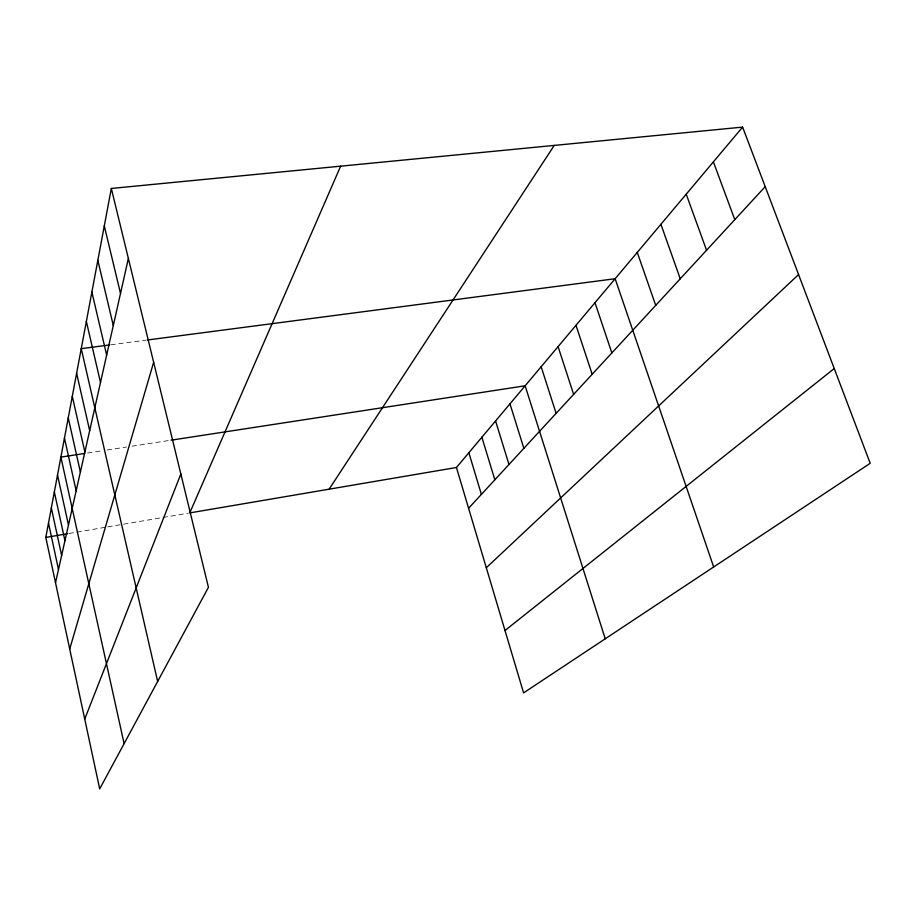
<?xml version="1.0" encoding="UTF-8"?>
<svg xmlns="http://www.w3.org/2000/svg" width="916" height="916" viewBox="0 0 916 916"><rect width="100%" height="100%" fill="white"/><g stroke="black" fill="none" stroke-linecap="round" stroke-linejoin="round"><path stroke-width="0.69" stroke-dasharray="4.58 3.44" d="M68.998 533.478L106.348 527.112M107.745 526.883L161.64 517.7M163.048 517.46L188.352 513.155M87.57 453.008L103.027 450.638M107.161 449.996L126.477 447.031M131.996 446.184L171.052 440.184M110.779 344.794L146.068 340.168"/><path stroke-width="1.37" d="M111.328 188.456L208.436 587.328L99.695 788.894L45.8 537.429L111.328 188.456L742.613 127.106L870.2 463.301L523.586 692.874L456.443 467.504L742.613 127.106M55.51 582.736L128.366 258.461M69.708 649.009L153.648 362.301M84.73 719.083L180.841 474.007M340.637 166.174L189.761 512.914L456.443 467.504M329.119 489.19L554.249 145.415M468.591 508.265L765.215 186.658M486.304 567.748L798.569 274.571M505.002 630.506L834.247 368.553M45.8 537.429L67.635 533.707M84.764 453.443L60.88 457.107L124.107 743.632M171.052 440.184L525.143 385.785L605.224 638.807M109.37 344.977L81.238 348.664L157.644 681.47M147.487 339.985L615.151 278.727L713.667 566.981M713.381 161.869L734.792 219.645M686.221 194.181L706.557 250.263M660.917 224.294L680.256 278.773M637.273 252.404L655.719 305.383M594.988 302.715L611.854 352.935M575.992 325.306L592.183 374.266M558.084 346.614L573.634 394.372M541.161 366.744L556.126 413.356M509.972 403.841L523.86 448.325M495.567 420.971L508.975 464.469M481.873 437.253L494.846 479.801M468.855 452.744L481.392 494.377M104.298 225.897L120.511 293.441M97.829 260.316L113.298 325.546M91.875 292.055L106.657 355.122M86.356 321.424L100.508 382.453M76.623 373.293L89.676 430.68M72.295 396.307L84.879 452.046M68.253 417.856L80.379 472.049M64.452 438.088L76.165 490.804M57.513 475.038L68.471 525.028M54.342 491.949L64.956 540.692M51.342 507.933L61.635 555.485M48.491 523.07L58.487 569.477"/></g></svg>
